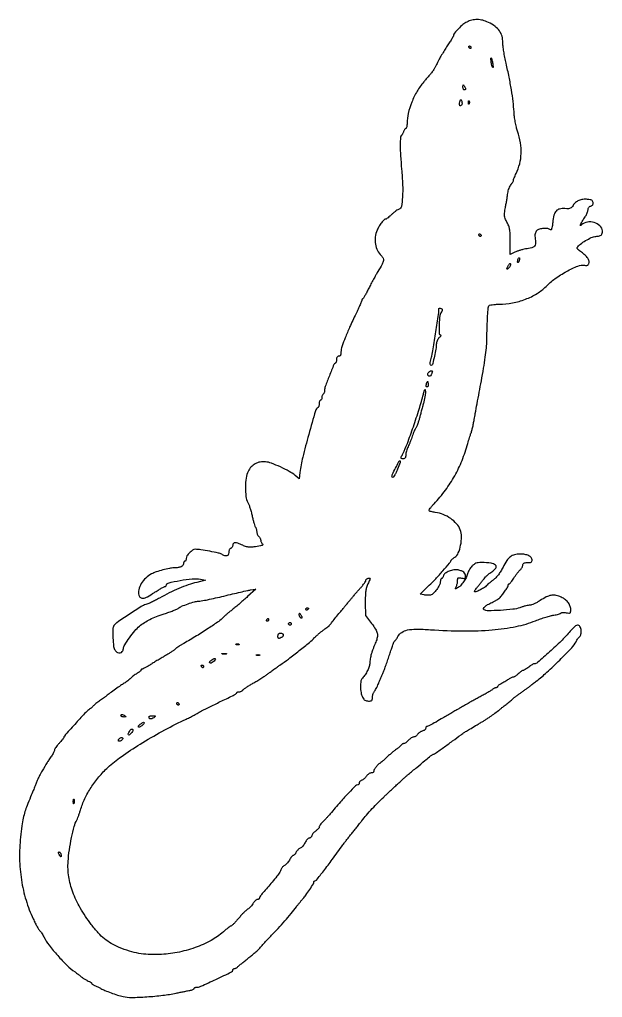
# Model space of a CAD drawing. Extents: x 1 to 439, y 0 to 735.
import ezdxf

# ---------------------------------------------------------------- set-up
doc = ezdxf.new("R2010")
doc.units = 0

msp = doc.modelspace()

# ---------------------------------------------------------------- linework, layer by layer
for points in [[(336.900334, 733.009041, 0.052279), (333.993944, 731.060184, 0.023568), (330.606733, 727.953227, 0.018014), (327.62863, 724.726662, 0.179221), (327, 723.029204, -0.132213), (326.837727, 722.426249, -0.003708), (325.457812, 720.088387, -0.00734), (323.761742, 717.354727, -0.004949), (321.75, 714.283433, 0.007631), (319.593492, 710.952291, 0.006817), (317.455248, 707.430311, 0.006854), (315.620655, 704.213394, 0.021048), (314.50191, 701.969433, -0.012484), (313.615064, 700.111611, -0.011104), (312.602803, 698.225396, -0.011218), (311.616472, 696.569406, -0.033382), (310.842696, 695.5, -0.001513), (309.915316, 694.39028, -0.000325), (308.300117, 692.471875, -0.000339), (306.426345, 690.252347, -0.000323), (304.519748, 688, 0.044003), (299.584973, 681.016319, 0.035995), (295.562909, 672.800303, 0.036971), (292.882959, 664.416075, 0.058936), (292, 656.95121, -0.022263), (291.93254, 655.436876, -0.035703), (291.726045, 654.160668, -0.040391), (291.429047, 653.241504, -0.303191), (291.067388, 653, 0.184026), (290.660272, 652.844908, 0.053676), (290.202468, 652.339062, 0.04609), (289.769937, 651.611268, 0.035417), (289.432606, 650.75, -0.024341), (289.10258, 649.849164, -0.025813), (288.69215, 649.002665, -0.026572), (288.265152, 648.315814, -0.097067), (287.897928, 647.961199, 0.241572), (287.023161, 646.441604, 0.012004), (286.879041, 640.502392, 0.015438), (287.119472, 632.652686, 0.007198), (287.891444, 622.5, -0.013043), (288.643883, 610.796106, -0.025258), (288.527747, 601.422264, -0.025257), (287.740302, 594.507872, -0.282031), (286.002183, 592.500693, 0.066869), (285.078396, 592.064809, 0.015293), (283.654483, 591.080185, 0.015551), (282.070416, 589.833749, 0.014591), (280.531933, 588.465346, -0.009532), (279.06943, 587.137785, -0.013515), (277.715303, 586.017945, -0.009549), (276.55715, 585.146883, -0.157728), (276.103112, 585, 0.199751), (274.830857, 584.470608, 0.027418), (272.880214, 582.279256, 0.030965), (270.963997, 579.541169, 0.038251), (269.547728, 576.768471, 0.065773), (268.117356, 571.485702, 0.071672), (268.170707, 566.169917, 0.076287), (269.684325, 561.369032, 0.091679), (272.509558, 557.578722, -0.082768), (274.018128, 555.627825, -0.175978), (274.289454, 553.765566, -0.077191), (273.316858, 551.164198, -0.007997), (270.014389, 545.5, 0.008289), (268.592265, 543.057576, 0.003598), (266.778883, 539.765625, 0.003559), (264.900627, 536.237329, 0.004725), (263.245503, 533, -0.005807), (261.755874, 530.101865, -0.008652), (260.379929, 527.605208, -0.004494), (259.168341, 525.537313, -0.154613), (258.75, 525.166667, 0.08615), (258.463202, 524.974598, 0.062721), (258.220312, 524.676406, 0.061866), (258.055919, 524.322349, 0.077937), (258, 523.965778, -0.100986), (257.875811, 523.35717, -0.002245), (256.684231, 520.593457, -0.004994), (255.237241, 517.366657, -0.003345), (253.520787, 513.703805, 0.004662), (248.860655, 503.690646, 0.00987), (245.476418, 495.829542, 0.010871), (243.181797, 489.825393, 0.062085), (242.440645, 486.5, -0.000159), (242.325228, 485.296398, -0.00019), (242.215545, 484.160938, -0.000164), (242.122352, 483.203266, -0.001232), (242.076966, 482.75, -0.179289), (241.935909, 482.463187, -0.078908), (241.581984, 482.220312, -0.063437), (241.079653, 482.055387, -0.047668), (240.5, 482, 0.138781), (239.886066, 481.826248, 0.116447), (239.405172, 481.347222, 0.088859), (239.100568, 480.580682, 0.05029), (239, 479.583333, -0.033444), (238.936413, 478.63376, -0.042797), (238.745848, 477.778646, -0.048681), (238.468016, 477.125335, -0.177755), (238.134803, 476.833333, 0.206483), (237.009356, 475.731085, 0.003318), (233.621746, 467.296982, 0.005918), (230.529998, 459.16848, 0.088133), (230, 456.185033, -0.044157), (229.925978, 455.3485, -0.045032), (229.70625, 454.543667, -0.049132), (229.383779, 453.884042, -0.116608), (229, 453.5, 0.111412), (228.616444, 453.123976, 0.050262), (228.29375, 452.49335, 0.046318), (228.074077, 451.729296, 0.046881), (228, 450.940983, -0.049547), (227.926216, 450.198222, -0.069539), (227.70625, 449.570164, -0.089706), (227.381787, 449.147465, -0.186414), (227, 449, 0.222681), (226.617207, 448.820624, 0.076538), (226.29375, 448.282961, 0.058208), (226.07317, 447.49372, 0.039081), (226, 446.559017, -0.034275), (225.933049, 445.583484, -0.039191), (225.733242, 444.670207, -0.042903), (225.441535, 443.938773, -0.138879), (225.091887, 443.556789, 0.185677), (223.175089, 441.035627, 0.002864), (218.09613, 423.181588, 0.008025), (213.632584, 406.084601, 0.026957), (211.500255, 394.716847), (210.867511, 389.933695), (207.858907, 392.465268, 0.049447), (203.527273, 395.4331, 0.017761), (196.840719, 398.799075, 0.017024), (190.049506, 401.644752, 0.065571), (185.605914, 402.69363, 0.071214), (181.551683, 402.525924, 0.079974), (177.878293, 401.213526, 0.080481), (174.820208, 398.823618, 0.073336), (172.556982, 395.518373, 0.078112), (171.017928, 390.509182, 0.034161), (170.503512, 383.559749, 0.033964), (170.931786, 376.695346, 0.09021), (172.42566, 372.034068, -0.034609), (173.234955, 370.226134, -0.012012), (174.154844, 367.519996, -0.011866), (175.028371, 364.48129, -0.01353), (175.715738, 361.534068, 0.009176), (176.334911, 358.770682, 0.012235), (177.004202, 356.287195, 0.009536), (177.647874, 354.255294, 0.111553), (178.078395, 353.55, -0.08671), (178.432532, 353.029281, -0.035527), (178.729278, 352.22442, -0.033802), (178.932022, 351.294335, -0.036779), (179, 350.371429, 0.056841), (179.109849, 349.40827, 0.038861), (179.440625, 348.356875, 0.039108), (179.92547, 347.379903, 0.061719), (180.5, 346.642857, -0.040425), (181.07402, 345.967674, -0.035612), (181.559375, 345.180625, -0.037323), (181.893963, 344.403988, -0.083235), (182, 343.771429, 0.067821), (182.082916, 343.162959, 0.03904), (182.336239, 342.466618, 0.038237), (182.706486, 341.794305, 0.05144), (183.144645, 341.255355, -0.080492), (183.556983, 340.683552, -0.286773), (183.516278, 340.253804, -0.155144), (183.028773, 339.913098, -0.025133), (181.894645, 339.621231, -0.01071), (176.884828, 338.70851, -0.04697), (173.886612, 338.513591, -0.065319), (171.405794, 338.912425, -0.034415), (168.478602, 340.009748, 0.018234), (164.880156, 341.493102, 0.085591), (162.688144, 341.900519, 0.214137), (161.495128, 341.383555, 0.187138), (161, 340.106989, -0.07271), (160.887915, 339.340293, -0.064008), (160.559375, 338.600966, -0.066864), (160.073537, 337.999607, -0.098143), (159.5, 337.638374, 0.125259), (158.925762, 337.232199, 0.06413), (158.440625, 336.488259, 0.057561), (158.111542, 335.542288, 0.055002), (158, 334.531385, -0.10838), (157.639905, 332.889633, -0.228394), (156.65751, 332.079029, -0.146963), (155.020258, 332.162672, -0.042178), (152.684259, 333.226062, 0.075378), (150.269268, 334.137881, 0.006271), (143.683862, 335.459144, 0.008725), (137.060205, 336.582607, 0.031438), (132.795455, 336.957626, 0.15972), (130.882164, 336.382693, 0.047979), (128.535378, 334.387658, 0.048134), (126.596626, 331.961324, 0.145505), (126, 329.954545, -0.049189), (125.926237, 329.206578, -0.069187), (125.70625, 328.574148, -0.089364), (125.381808, 328.148393, -0.187497), (125, 328, 0.181749), (124.618299, 327.856513, 0.091136), (124.29375, 327.44676, 0.071066), (124.073879, 326.837272, 0.051125), (124, 326.116631, -0.183103), (123.505571, 324.811759, -0.110333), (122.148377, 323.829195, -0.070385), (119.9047, 323.217126, -0.03019), (116.79879, 323.013655, 0.048585), (113.393595, 322.664603, 0.015897), (108.476413, 321.507918, 0.016276), (103.545088, 320.007446, 0.037349), (99.975768, 318.487469, 0.070383), (95.624488, 315.395589, 0.068957), (92.266539, 311.198516, 0.07524), (90.404714, 306.628775, 0.121238), (90.423973, 302.446893, 0.174998), (91.630327, 300.65446, 0.204243), (93.615167, 300.191874, 0.083659), (96.839037, 301.335544, 0.016592), (102.106077, 304.5, -0.00591), (104.84166, 306.224119, -0.008533), (107.303545, 307.678125, -0.005009), (109.397155, 308.839328, -0.124736), (110.031182, 309, 0.076477), (110.401314, 309.056946, 0.089551), (110.71541, 309.222042, 0.100755), (110.925383, 309.467619, 0.127324), (111, 309.755889, -0.345896), (112.499038, 311.663523, -0.01477), (121.437303, 313.561203, -0.022933), (130.625771, 314.798082, -0.073095), (136.791158, 314.440203), (140.5, 313.673268), (134, 312.086634, 0.022903), (127.57899, 310.20394, 0.016253), (120.562832, 307.534843, 0.015356), (113.267687, 304.217995, 0.014235), (106, 300.379651, -0.008386), (102.916274, 298.7046, -0.00903), (99.852601, 297.176125, -0.008637), (97.180224, 295.958799, -0.041995), (95.604598, 295.425751, 0.081074), (92.288829, 294.007914, 0.004819), (83.111267, 288.053838, 0.004224), (73.946144, 281.869491, 0.098501), (71.765313, 279.631166, 0.139742), (70.923741, 276.89446, 0.01641), (71.002175, 270.448916, 0.017113), (71.511812, 264.028178, 0.125041), (72.596557, 261.165608, 0.106744), (74.404349, 259.491235, 0.183382), (76.401454, 259.14495, 0.197358), (78.021203, 260.207906, 0.12224), (78.828081, 262.370823, -0.112943), (79.819097, 265.183825, -0.014522), (83.413461, 270.520922, -0.017968), (87.478192, 275.783537, -0.044927), (90.901744, 279.220834, -0.030352), (94.635058, 281.98263, -0.027897), (98.779264, 284.357955, -0.02465), (103.626187, 286.495697, -0.015292), (109.5, 288.543893, 0.007039), (113.056209, 289.718484, 0.00899), (116.296875, 290.905352, 0.007263), (118.967659, 291.983187, 0.07214), (120, 292.604996, -0.07125), (122.587283, 294.169642, -0.016083), (127.392147, 296.030388, -0.016253), (132.314627, 297.579086, -0.068139), (135.381254, 297.999496, 0.046853), (137.241793, 298.174553, 0.003642), (142.151021, 299.142829, 0.00495), (147.997554, 300.400717, 0.003761), (154.381254, 301.890987, -0.001384), (160.837438, 303.430584, -0.001673), (166.90571, 304.838526, -0.001418), (172.021332, 305.992161, -0.011446), (174.382866, 306.461226), (178.265733, 307.140478), (172.161456, 301.488995, -0.005405), (169.439433, 299.022992, -0.003705), (166.299725, 296.281069, -0.003735), (163.235855, 293.684713, -0.007562), (160.77859, 291.696012, 0.004647), (158.647699, 289.991919, 0.005067), (156.609961, 288.296383, 0.004765), (154.894771, 286.811198, 0.02486), (154, 285.93853, -0.051832), (150.472665, 282.85086, -0.008203), (142.861352, 277.654254, -0.009139), (133.749712, 271.886087, -0.008403), (124.177252, 266.286575, 0.010269), (122.39043, 265.232386, 0.00943), (120.596226, 264.076232, 0.009473), (119.035039, 262.984577, 0.030403), (118.056767, 262.177252, -0.032376), (117.032905, 261.339066, -0.008129), (115.257705, 260.111443, -0.008266), (113.177657, 258.77162, -0.008243), (111.052527, 257.5, 0.003476), (108.63194, 256.082743, 0.001799), (105.625638, 254.279688, 0.001788), (102.54899, 252.404293, 0.002715), (99.889271, 250.75, -0.006794), (97.536994, 249.313405, -0.009564), (95.398475, 248.101563, -0.006259), (93.585627, 247.148747, -0.118397), (92.966259, 247, 0.079719), (92.597169, 246.940776, 0.091171), (92.283838, 246.769585, 0.100761), (92.074356, 246.514768, 0.122412), (92, 246.215608, -0.196104), (91.835382, 245.812028, -0.022999), (91.10979, 245.13577, -0.024801), (90.130248, 244.383922, -0.017873), (88.969497, 243.641053, 0.016608), (87.683318, 242.822489, 0.012512), (86.324102, 241.841808, 0.012687), (85.091674, 240.854516, 0.028333), (84.219497, 240.029808, -0.0281), (83.343651, 239.200858, -0.012304), (82.097315, 238.198949, -0.012132), (80.718776, 237.19756, -0.01588), (79.409661, 236.354363, 0.015868), (76.764615, 234.650782, 0.005004), (72.920928, 231.941789, 0.005182), (69.007568, 229.062618, 0.010494), (66, 226.701063, -0.011675), (65.194496, 226.071648, -0.00331), (63.9125, 225.130387, -0.003333), (62.449999, 224.086218, -0.00352), (61, 223.080692, 0.007631), (59.586716, 222.083324, 0.008129), (58.234375, 221.063641, 0.007799), (57.10004, 220.150246, 0.036949), (56.5, 219.57145, -0.024122), (55.948238, 219.011227, -0.006984), (55.044293, 218.200961, -0.007005), (53.998781, 217.315278, -0.007424), (52.948657, 216.476512, 0.040382), (49.723594, 213.532686, 0.003674), (42.355353, 205.509758, 0.001165), (34.462943, 196.747343, 0.18478), (34, 195.53743, -0.162393), (33.863021, 195.126801, -0.007977), (32.974423, 193.981627, -0.012232), (31.846312, 192.643157, -0.008468), (30.508674, 191.183246, 0.0167), (29.171217, 189.674404, 0.020962), (28.040377, 188.186675, 0.019657), (27.209892, 186.887332, 0.13149), (27.008674, 186.15437, -0.095072), (26.866796, 185.439873, -0.020365), (26.34161, 184.283517, -0.020584), (25.611938, 182.973528, -0.018339), (24.75, 181.675115, 0.004021), (23.81524, 180.350905, 0.003609), (22.867188, 178.963397, 0.003619), (22.034376, 177.705907, 0.011329), (21.5, 176.844144, 0.001784), (17.87839, 170.646562, 0.008168), (15.847402, 167.006548, 0.01386), (14.533715, 164.387263, 0.020058), (13.532676, 162, -0.004883), (12.490909, 159.287636, -0.002172), (11.067358, 155.731966, -0.001601), (9.137903, 151.016115, -0.000621), (6.43801, 144.5, 0.024697), (4.807716, 139.958745, 0.022719), (3.580948, 135.151367, 0.017258), (2.557102, 129.183624, 0.006663), (1.534367, 120.847107, 0.032329), (0.819236, 104.64522, 0.033283), (2.215801, 88.645423, 0.034168), (5.658493, 73.38746, 0.03879), (11.048127, 59.399164, 0.006535), (12.636137, 56.180847, 0.009289), (14.137519, 53.366206, 0.005865), (15.460753, 51.056901, 0.121889), (16.014678, 50.490928, -0.095099), (16.524472, 50.02244, -0.013819), (17.335692, 48.862582, -0.015226), (18.225184, 47.419075, -0.012514), (19.08797, 45.827564, 0.046401), (22.959541, 39.71335, 0.017331), (29.447467, 31.882351, 0.0175), (36.545369, 24.437274, 0.04041), (42.48511, 19.5, -0.004328), (43.657008, 18.660937, -0.004205), (44.825531, 17.79375, -0.004152), (45.84003, 17.014237, -0.01556), (46.457315, 16.5, 0.026111), (47.997498, 15.271022, 0.018329), (49.847745, 14.046539, 0.018547), (51.705241, 13.005387, 0.037479), (53.25, 12.354336, -0.037772), (53.919774, 12.071593, -0.047624), (54.485937, 11.708591, -0.055328), (54.87786, 11.324078, -0.172789), (55, 10.981194, 0.213018), (55.165137, 10.61117, 0.033603), (55.807812, 10.108161, 0.032303), (56.696759, 9.584532, 0.023118), (57.75, 9.112271, -0.008403), (58.912817, 8.631443, -0.006994), (60.132812, 8.082398, -0.00707), (61.235834, 7.548197, -0.018969), (62, 7.127663, 0.036773), (64.903867, 5.66169, 0.010941), (69.535929, 3.853811, 0.011402), (74.491082, 2.170764, 0.019972), (78.67166, 1.037629, 0.060881), (84.918263, 0.391081, 0.011534), (96.380242, 0.867512, 0.013098), (108.548551, 1.975487, 0.023123), (118.5, 3.614499, -0.001341), (121.41835, 4.226737, -0.001264), (124.398438, 4.835732, -0.001256), (127.041872, 5.36207, -0.004392), (128.75, 5.682161, 0.024378), (129.995059, 5.967395, 0.036356), (131.045312, 6.346765, 0.040279), (131.79872, 6.758184, 0.252801), (132, 7.130842, -0.165799), (132.113054, 7.462407, -0.095432), (132.432767, 7.744685, -0.076396), (132.909746, 7.935478, -0.057065), (133.473249, 8, 0.105915), (136.988735, 8.753135, 0.004728), (148.334931, 13.977952, 0.002435), (160.139424, 19.620158, 0.28757), (161, 20.992711, -0.115017), (161.089571, 21.37694, -0.100408), (161.342545, 21.704109, -0.093521), (161.720806, 21.923686, -0.085067), (162.166112, 22, 0.094039), (162.723467, 22.105761, 0.033966), (163.454946, 22.452774, 0.032242), (164.223981, 22.951501, 0.033012), (164.916112, 23.541359, -0.018765), (165.89667, 24.426437, -0.002655), (167.990983, 26.159983, -0.003023), (170.493712, 28.184143, -0.00257), (173.159573, 30.291359, 0.008217), (175.856836, 32.473345, 0.00846), (178.454521, 34.722144, 0.008246), (180.639656, 36.745375, 0.035234), (181.833186, 38.060619, -0.016861), (182.999752, 39.445053, -0.003621), (185.119006, 41.760624, -0.003778), (187.614445, 44.407497, -0.003596), (190.19073, 47.060619, 0.007866), (195.181444, 52.288774, 0.007261), (200.142411, 57.810953, 0.007429), (204.805425, 63.318674, 0.009698), (208.895881, 68.5, -0.004006), (210.18993, 70.178084, -0.003503), (211.569447, 71.9125, -0.003523), (212.838068, 73.46228, -0.010467), (213.737167, 74.5, 0.027829), (215.997017, 77.298917, 0.010337), (218.867437, 81.468412, 0.005273), (221.627949, 85.759097, 0.141217), (222, 87.050132, -0.07726), (222.056529, 87.413783, -0.088912), (222.220313, 87.723988, -0.099261), (222.46394, 87.933299, -0.125208), (222.75, 88.010252, 0.224648), (223.938501, 88.592635, 0.002767), (229.346714, 95.451689, 0.007041), (235.817156, 103.997482, 0.003546), (243.751203, 114.950658, -0.008323), (244.712502, 116.251417, -0.002143), (246.308166, 118.31859, -0.002181), (248.148916, 120.661113, -0.002217), (250, 122.97461, 0.00137), (251.975498, 125.43505, 0.000952), (254.194799, 128.225588, 0.00096), (256.3153, 130.912917, 0.00198), (257.961017, 133.023952, -0.013087), (261.505477, 137.368048, -0.008534), (265.809986, 142.201129, -0.008508), (270.304246, 146.913613, -0.012439), (274.431525, 150.893365, 0.001517), (276.34525, 152.659665, 0.00063), (278.91952, 155.056176, 0.000624), (281.670629, 157.630224, 0.000806), (284.188942, 160, -0.001328), (286.510797, 162.180337, -0.001683), (288.668487, 164.1822, -0.001324), (290.488114, 165.850171, -0.013728), (291.257417, 166.513873, 0.002509), (293.061794, 168.001279, 0.000111), (299.293648, 173.193472, 0.000189), (305.343193, 178.239919, 0.000924), (308.757606, 181.101086, -0.014623), (309.676406, 181.829115, -0.018387), (310.570119, 182.445871, -0.016735), (311.343475, 182.902968, -0.121465), (311.757606, 183.012517, 0.149968), (312.501991, 183.254725, 0.000679), (319.328133, 188.062833, 0.003577), (326.205177, 192.994901, 0.004388), (332.554581, 197.703504, -0.016543), (333.95867, 198.692778, -0.005941), (336.019844, 200.010499, -0.004061), (338.983524, 201.82273, -0.001237), (343.5, 204.519145, 0.000271), (345.943475, 205.971552, 0.000293), (348.32384, 207.390082, 0.000276), (350.364641, 208.609403, 0.001411), (351.496052, 209.290577, 0.018238), (353.58953, 210.665821, 0.003843), (357.137287, 213.22753, 0.003914), (360.650688, 215.84831, 0.017065), (362.663631, 217.485618, -0.00936), (363.315092, 218.032401, -0.002112), (364.443759, 218.9364, -0.002188), (365.755285, 219.968475, -0.00212), (367.089607, 221, 0.005297), (368.437062, 222.055425, 0.005003), (369.787991, 223.159215, 0.004977), (370.964707, 224.160483, 0.017367), (371.69443, 224.839882, -0.030051), (372.516612, 225.567338, -0.005098), (374.179321, 226.84204, -0.005552), (376.1671, 228.299799, -0.004917), (378.268453, 229.774201, 0.003157), (380.356791, 231.228532, 0.003775), (382.30505, 232.625816, 0.003259), (383.929954, 233.826164, 0.024687), (384.663631, 234.434319, -0.013589), (385.31787, 235.00158, -0.003125), (386.45319, 235.921331, -0.003227), (387.775102, 236.964708, -0.003145), (389.121714, 238, 0.022269), (397.092772, 244.628169, 0.010572), (406.78033, 253.823674, 0.008042), (415.732493, 262.978198, 0.070794), (419, 267.586368, -0.018897), (419.671835, 268.778415, -0.017384), (420.449684, 269.950837, -0.017687), (421.216296, 270.94699, -0.05342), (421.828712, 271.54414, 0.120556), (422.341787, 272.198714, 0.051591), (422.695635, 273.260229, 0.044503), (422.868211, 274.583101, 0.033915), (422.828712, 276.04414, 0.101281), (421.91543, 279.031351, 0.319694), (420.136072, 279.898278, 0.151358), (417.46782, 278.556568, 0.028928), (413.738429, 274.525963, -0.027036), (407.808255, 268.068006, -0.010977), (399.084224, 259.908684, -0.004947), (390.012024, 251.949898, -0.179445), (387.450487, 251, 0.128234), (386.995284, 250.881304, 0.011015), (385.949717, 250.265625, 0.013971), (384.722062, 249.457531, 0.010379), (383.411113, 248.5, -0.012503), (382.088631, 247.54263, -0.01613), (380.825804, 246.734375, -0.01393), (379.744102, 246.130417, -0.120926), (379.212745, 246, 0.133591), (378.704304, 245.861685, 0.018353), (377.770097, 245.265625, 0.019997), (376.694813, 244.457297, 0.015704), (375.594501, 243.5, -0.017756), (374.485164, 242.54282, -0.021844), (373.382653, 241.734375, -0.020926), (372.415846, 241.145359, -0.127011), (371.852849, 241, 0.094283), (371.287785, 240.892492, 0.018468), (370.335726, 240.475352, 0.019), (369.247174, 239.897694, 0.016604), (368.15437, 239.213964, -0.009644), (366.938804, 238.429677, -0.005842), (365.471909, 237.546336, -0.005852), (363.994784, 236.703263, -0.010245), (362.75, 236.044984, 0.02248), (361.696864, 235.454646, 0.030501), (360.807813, 234.824168, 0.031089), (360.163872, 234.236207, 0.194563), (360, 233.83102, -0.139673), (359.909714, 233.514121, -0.099985), (359.655943, 233.244112, -0.085359), (359.2764, 233.06228, -0.069228), (358.828741, 233, 0.084559), (358.269391, 232.904723, 0.032063), (357.537784, 232.594079, 0.030638), (356.76926, 232.146984, 0.032721), (356.078741, 231.618142, -0.041211), (355.061925, 230.866406, -0.00541), (352.76063, 229.476203, -0.006256), (349.98732, 227.887966, -0.005203), (347, 226.266919, 0.002595), (343.871893, 224.59053, 0.002392), (340.675, 222.836007, 0.002388), (337.841026, 221.245221, 0.007936), (336, 220.16122, -0.003329), (334.513357, 219.267331, -0.002875), (332.940625, 218.348053, -0.002894), (331.505101, 217.531047, -0.008402), (330.5, 216.988697, 0.007817), (329.483053, 216.441492, 0.002549), (327.999198, 215.602927, 0.002539), (326.360241, 214.654576, 0.002861), (324.795143, 213.726255, -0.002923), (317.752001, 209.549872, -0.006777), (312.407287, 206.519179, -0.004348), (308.267029, 204.291706, -0.12182), (307.087515, 204, 0.135109), (306.672801, 203.885853, 0.100388), (306.319458, 203.564972, 0.086921), (306.081655, 203.084992, 0.07177), (306, 202.519052, -0.148556), (305.813608, 201.905549, -0.071091), (305.257877, 201.286871, -0.060931), (304.439948, 200.756478, -0.051966), (303.473622, 200.404024, 0.052717), (302.432412, 200.022487, 0.040655), (301.393031, 199.402494, 0.041762), (300.508149, 198.653249, 0.073467), (299.938439, 197.884972, -0.066351), (299.419517, 197.164069, -0.055495), (298.700009, 196.55371, -0.057642), (297.898748, 196.139136, -0.090827), (297.13913, 196, 0.100071), (296.288824, 195.828096, 0.036114), (295.184679, 195.265625, 0.034071), (294.030863, 194.456684, 0.03427), (293, 193.5, -0.024812), (292.007178, 192.543066, -0.028403), (290.966458, 191.734375, -0.029337), (290.018777, 191.159664, -0.122224), (289.375376, 191, 0.08493), (288.828167, 190.906376, 0.052945), (288.239295, 190.625761, 0.051316), (287.700185, 190.213344, 0.063758), (287.29969, 189.725993, -0.055181), (286.824862, 189.127624, -0.017922), (286.000534, 188.353626, -0.01762), (285.015745, 187.552626, -0.018948), (284, 186.843137, 0.025621), (282.721956, 185.924828, 0.007045), (280.808248, 184.350601, 0.0071), (278.687215, 182.502792, 0.00736), (276.645101, 180.617144, -0.004658), (274.749323, 178.847548, -0.007179), (273.073916, 177.356286, -0.002928), (271.622346, 176.11592, -0.17713), (271.305393, 176, 0.218981), (270.446705, 175.604985, 0.017375), (268.8437, 173.597103, 0.020685), (267.401906, 171.478877, 0.133193), (267.033269, 170.25, -0.153736), (266.869021, 169.773113, -0.094709), (266.429045, 169.367188, -0.078141), (265.781476, 169.093136, -0.061171), (265.023053, 169, 0.100589), (264.148846, 168.822331, 0.050042), (263.153158, 168.27708, 0.046836), (262.196944, 167.480438, 0.050679), (261.433593, 166.538994, -0.037482), (260.675826, 165.552412, -0.031143), (259.733535, 164.622784, -0.032245), (258.757972, 163.878229, -0.07014), (257.91054, 163.471607, 0.063551), (257.180095, 163.132833, 0.064267), (256.561221, 162.622519, 0.070587), (256.142288, 162.025594, 0.118298), (256, 161.432612, -0.074246), (255.918266, 160.885222, -0.088347), (255.680805, 160.42083, -0.100639), (255.327762, 160.110386, -0.13091), (254.913377, 160, 0.198865), (253.308434, 159.335383, 0.006125), (248.20605, 154.108347, 0.01023), (241.931197, 147.244792, 0.005032), (234.218213, 138.273036, -0.007074), (232.977815, 136.842067, -0.004454), (231.490662, 135.204294, -0.004471), (229.998858, 133.619189, -0.008178), (228.75, 132.357738, 0.020842), (227.697208, 131.239046, 0.025053), (226.807812, 130.100818, 0.024964), (226.167056, 129.086192, 0.129049), (226, 128.449712, -0.138477), (225.837158, 127.873013, -0.040459), (225.287904, 127.121721, -0.037271), (224.503608, 126.339407, -0.032408), (223.575843, 125.641651, 0.040028), (222.600627, 124.884697, 0.031785), (221.674834, 123.92454, 0.032743), (220.927813, 122.917368, 0.066441), (220.508456, 122.026641, -0.060651), (220.154489, 121.251737, -0.062992), (219.628591, 120.595326, -0.06996), (219.018335, 120.150534, -0.123152), (218.416434, 120, 0.163149), (217.752112, 119.777306, 0.045661), (216.930688, 119.030051, 0.040906), (216.102334, 117.961886, 0.033232), (215.39305, 116.698044, -0.037003), (214.631372, 115.364478, -0.031991), (213.64672, 114.08755, -0.033304), (212.59924, 113.044294, -0.075913), (211.659228, 112.448044, 0.058305), (210.760228, 111.921061, 0.036733), (209.844304, 111.117551, 0.036555), (209.048697, 110.180936, 0.054469), (208.512872, 109.25, -0.035922), (208.0588, 108.388878, -0.043818), (207.511543, 107.660937, -0.049572), (206.956473, 107.154608, -0.161494), (206.490275, 107, 0.191748), (205.977818, 106.795973, 0.029156), (205.208616, 105.978043, 0.029125), (204.374404, 104.853331, 0.021489), (203.581241, 103.520997, -0.03005), (202.731351, 102.147399, -0.0307), (201.728496, 100.895883, -0.032259), (200.725764, 99.924768, -0.099717), (199.90499, 99.469845, 0.083473), (199.164362, 99.089999, 0.049584), (198.429748, 98.419853, 0.047928), (197.81094, 97.582431, 0.059412), (197.41432, 96.698848, -0.067504), (196.352399, 94.431658, -0.021843), (194.20507, 91.401576, -0.012502), (190.539332, 86.916422, -0.002488), (183.75, 79.099861, 0.014352), (182.696922, 77.827706, 0.01847), (181.807813, 76.597497, 0.016482), (181.147864, 75.53526, 0.13149), (181, 74.982716, -0.145288), (180.888757, 74.607962, -0.099314), (180.575982, 74.288673, -0.083427), (180.10833, 74.073485, -0.066295), (179.556536, 74, 0.140667), (178.887524, 73.807985, 0.044281), (178.049108, 73.173913, 0.040247), (177.19403, 72.263994, 0.035095), (176.451858, 71.187789, -0.033545), (175.624021, 69.979375, -0.020688), (174.501563, 68.671001, -0.020714), (173.279173, 67.464299, -0.034602), (172.145322, 66.569059, 0.037373), (170.83457, 65.522318, 0.010722), (168.9682, 63.712457, 0.010726), (166.944281, 61.573945, 0.01121), (165.044296, 59.38127, -0.009225), (163.271913, 57.319366, -0.013573), (161.633854, 55.580748, -0.008817), (160.220485, 54.209174, -0.190443), (159.691225, 54, 0.155177), (159.141091, 53.82505, 0.008235), (157.638679, 52.724393, 0.012299), (155.879598, 51.321182, 0.008595), (153.963964, 49.657509, -0.059769), (144.702978, 43.144593, -0.038293), (132.668091, 37.813869, -0.036651), (119.244184, 34.13988, -0.039668), (105.779483, 32.590258, -0.021293), (97.512291, 32.650533, -0.031781), (90.332343, 33.468322, -0.032092), (83.365712, 35.181384, -0.022305), (75.750649, 37.960032, -0.029714), (69.596852, 40.962234, -0.043488), (64.626401, 44.364324, -0.03923), (59.968492, 48.841026, -0.019109), (54.724433, 55.213013, -0.030118), (46.396958, 67.645773, -0.044183), (40.77511, 79.536636, -0.049521), (37.771584, 91.088518, -0.056439), (37.284567, 102.5, -0.019284), (38.226234, 111.131307, -0.014918), (39.892703, 120.444302, -0.014119), (41.888959, 128.777025, -0.058673), (43.80594, 133.568391, 0.029891), (44.315888, 134.657145, 0.006921), (45.037264, 136.548215, 0.007121), (45.808003, 138.752681, 0.006913), (46.523606, 141, -0.036032), (49.869473, 149.717301, -0.033472), (54.503397, 158.09122, -0.032548), (60.354425, 165.992179, -0.030006), (67.332627, 173.297648, -0.034373), (77.13056, 181.214295, -0.01393), (91.469838, 190.670948, -0.013478), (107.832023, 200.218499, -0.014671), (124.234716, 208.590079, 0.003311), (127.672497, 210.247321, 0.004399), (130.775286, 211.802483, 0.003152), (133.352946, 213.143519, 0.043651), (134.234716, 213.712781, -0.048537), (135.738265, 214.662814, -0.001145), (143.196058, 218.397132, -0.002634), (151.665048, 222.558034, -0.002164), (160.75, 226.913848, 0.018123), (161.994964, 227.560391, 0.025859), (163.045313, 228.229101, 0.024101), (163.824375, 228.842315, 0.217267), (164, 229.227404, -0.228017), (164.142342, 229.523305, -0.074358), (164.572904, 229.77305, -0.056619), (165.203437, 229.943527, -0.037752), (165.95031, 230, 0.060172), (166.755649, 230.097269, 0.051163), (167.562625, 230.385119, 0.053544), (168.251233, 230.809069, 0.091313), (168.70031, 231.311045, -0.098986), (169.343063, 232.007888, -0.009626), (171.234192, 233.32731, -0.011908), (173.577733, 234.816608, -0.009149), (176.203323, 236.333883, 0.008531), (179.084204, 237.993939, 0.0064), (182.199694, 239.915317, 0.006474), (185.085867, 241.799526, 0.014733), (187.203323, 243.313694, -0.004474), (189.207774, 244.810142, -0.002401), (191.706601, 246.622704, -0.00239), (194.273164, 248.447119, -0.003743), (196.5, 249.989277, 0.012426), (202.878143, 254.572233, 0.00563), (211.009377, 260.872143, 0.00481), (218.694015, 267.087083, 0.028296), (222.5, 270.606165, -0.015456), (223.935622, 272.003594, -0.00821), (225.79375, 273.648444, -0.008163), (227.749941, 275.26903, -0.012545), (229.5, 276.600616, 0.004819), (231.069977, 277.757323, 0.006348), (232.477918, 278.843982, 0.004716), (233.634122, 279.777884, 0.059571), (234.020573, 280.182108, -0.006824), (235.726869, 282.391698, -0.001777), (238.530449, 285.895935, -0.001897), (241.514673, 289.570281, -0.00339), (244, 292.565077, 0.001175), (245.570041, 294.439994, 0.000732), (247.402138, 296.644878, 0.000734), (249.202244, 298.824232, 0.001333), (250.666854, 300.612413, -0.005132), (252.137784, 302.380729, -0.002896), (253.955994, 304.496506, -0.00289), (255.81514, 306.609943, -0.004736), (257.416854, 308.375692, 0.014942), (258.788973, 309.951811, 0.019263), (259.947451, 311.482342, 0.017339), (260.805931, 312.807893, 0.135836), (261, 313.509061, -0.133446), (261.140683, 314.026789, -0.073272), (261.555066, 314.542448, -0.064486), (262.167042, 314.978225, -0.058621), (262.889585, 315.260875, -0.071744), (263.886498, 315.373538, -0.42294), (264.204766, 315.024864, -0.089137), (263.976594, 314.085206, -0.004267), (262.639585, 311.127506, 0.033117), (261.553316, 308.300706, 0.040346), (260.93473, 305.534715, 0.02934), (260.655019, 302.076528, 0.008956), (260.63332, 296.825678), (260.766641, 287.151355), (265.38332, 281.151634, -0.019344), (268.358953, 276.958512, -0.078466), (269.637224, 274.110472, -0.10771), (269.770073, 271.491012, -0.054639), (268.875488, 268.297053, 0.001145), (267.339168, 264.450256, 0.005384), (266.485337, 262.228543, 0.007688), (265.828624, 260.376558, 0.004277), (265.082434, 258.100777, 0.021475), (264.667382, 256.573425, 0.014206), (264.316867, 254.789222, 0.014308), (264.07477, 253.032632, 0.026791), (263.996262, 251.600777, -0.079206), (263.588195, 249.060664, -0.035008), (262.300665, 245.904717, -0.034335), (260.486, 242.778887, -0.047728), (258.426658, 240.283801, 0.162488), (257.317833, 238.063878, 0.037013), (257.032221, 233.812775, 0.038794), (257.413319, 229.311184, 0.078974), (258.52568, 225.95034, 0.03997), (259.42231, 224.511084, 0.088588), (260.35884, 223.626222, 0.094752), (261.501067, 223.154855, 0.050655), (263.02568, 223, 0.030811), (264.649965, 223.100187, 0.153326), (265.471637, 223.474527, 0.170896), (265.882694, 224.22606, 0.040518), (266, 225.671259, -0.042254), (266.096388, 226.809794, -0.032659), (266.38551, 228.021591, -0.033535), (266.808963, 229.124624, -0.065074), (267.312373, 229.921259, 0.042035), (267.938608, 230.818212, 0.010975), (268.786943, 232.35812, 0.011075), (269.679114, 234.161414, 0.01112), (270.489277, 236, -0.001086), (271.328776, 238.013724, -0.000692), (272.313827, 240.353125, -0.000695), (273.286334, 242.644932, -0.001293), (274.082234, 244.5, 0.013039), (274.950518, 246.662611, 0.00343), (276.226015, 250.169257, 0.003481), (277.62318, 254.182216, 0.003565), (278.953063, 258.182578, -0.005231), (280.208229, 261.91656, -0.008076), (281.378677, 265.114141, -0.003443), (282.433326, 267.801888, -0.193738), (282.797734, 268.182578, 0.118887), (283.159082, 268.463703, 0.013837), (283.779611, 269.288007, 0.015994), (284.469349, 270.327959, 0.012436), (285.154133, 271.5, -0.120737), (288.011298, 274.602781, -0.095465), (292.233663, 276.367711, -0.054414), (298.784827, 277.004176, -0.013629), (309.533146, 276.583397, 0.014399), (334.707321, 275.636676, 0.023546), (356.039595, 276.45391, 0.027898), (373.950958, 278.999162, 0.045725), (388.629653, 283.352733, -0.010497), (392.375036, 284.75703, -0.009566), (396.29326, 286.04937, -0.009621), (399.839244, 287.069873, -0.030361), (402.262297, 287.561743, 0.014303), (404.123267, 287.877698, 0.019617), (405.774314, 288.27476, 0.016702), (407.091502, 288.694715, 0.170417), (407.53062, 289.049544, -0.207308), (407.937666, 289.333066, -0.034018), (408.910744, 289.461831, -0.032568), (410.147965, 289.459901, -0.023555), (411.518323, 289.303314, 0.016241), (413.675833, 289.024766, 0.178214), (414.506618, 289.242936, 0.218184), (414.907641, 289.924823, 0.025504), (415, 291.734299, 0.095022), (414.443514, 294.63604, 0.079735), (412.835579, 297.330169, 0.070718), (410.260527, 299.645674, 0.05269), (406.877452, 301.432357, 0.054709), (403.248266, 302.441854, 0.089933), (400.070756, 302.386596, 0.070755), (396.60785, 301.169243, 0.023257), (391.924751, 298.45152, -0.017328), (389.708949, 297.130279, -0.019229), (387.481329, 296.013884, -0.018957), (385.521634, 295.21243, -0.087801), (384.321235, 295, 0.048834), (383.119134, 294.882312, 0.012047), (381.181642, 294.450526, 0.012214), (378.976599, 293.845489, 0.011951), (376.787513, 293.129449, -0.05751), (371.457172, 291.908709, -0.01317), (362.232335, 291.132887, -0.00891), (352.876026, 290.76081, -0.144876), (349.873161, 291.578391, -0.351583), (349.533274, 292.536027, -0.124098), (350.391146, 293.839583, -0.057974), (352.564219, 295.410706, -0.02343), (355.841815, 297.048176, 0.017354), (357.707269, 297.952, 0.016775), (359.527206, 298.992643, 0.016956), (361.065379, 300.01561, 0.057204), (361.959708, 300.824175, 0.018578), (364.032226, 303.364739, 0.015732), (366.033808, 306.194254, 0.011295), (367.684664, 308.817962, 0.135579), (368, 309.959507, -0.070361), (368.056256, 310.357295, -0.085901), (368.220312, 310.694881, -0.09992), (368.46399, 310.920924, -0.137434), (368.75, 311.001788, 0.213549), (369.163614, 311.188068, 0.012328), (370.08322, 312.275, 0.016996), (371.132892, 313.674401, 0.011536), (372.235429, 315.333614, -0.012432), (373.430492, 317.125092, -0.011063), (374.759106, 318.927257, -0.011176), (376.026197, 320.494939, -0.033294), (376.985429, 321.486814, 0.044557), (377.756313, 322.32067, 0.038742), (378.40822, 323.316394, 0.040644), (378.856276, 324.317062, 0.08514), (379, 325.154988, -0.105866), (379.191879, 326.051065, -0.167484), (379.724252, 326.618213, -0.098434), (380.733247, 326.918093, -0.023168), (382.5, 327, 0.022645), (384.31191, 327.082105, 0.105632), (385.304666, 327.390344, 0.175332), (385.819499, 327.986746, 0.091502), (386, 328.964816, 0.177455), (385.343305, 330.756868, 0.104993), (383.521222, 332.168286, 0.073331), (380.627302, 333.074435, 0.038731), (376.867971, 333.374413, 0.058232), (372.708229, 332.897592, 0.106011), (369.629864, 331.441982, 0.085271), (366.997919, 328.603941, 0.027998), (364.148603, 323.646225, -0.020839), (362.449717, 320.589817, -0.025788), (360.609574, 317.903294, -0.028075), (358.667368, 315.635687, -0.03822), (356.661398, 313.840504, 0.005597), (354.994864, 312.534251, 0.006365), (353.428661, 311.244979, 0.005824), (352.126506, 310.11871, 0.035036), (351.5, 309.480324, -0.077554), (350.075193, 308.255577, -0.01819), (347.33517, 306.690888, -0.016747), (344.509967, 305.32966, -0.104251), (342.946068, 305, -0.466435), (342.726838, 305.26138, -0.07282), (342.969826, 305.993797, -0.039962), (343.631511, 307.083763, -0.018805), (344.646408, 308.383138, 0.003709), (345.909551, 309.903423, 0.002398), (347.350238, 311.681123, 0.00241), (348.741595, 313.432105, 0.004554), (349.843766, 314.859529, -0.029513), (350.987326, 316.19694, -0.017328), (352.499631, 317.662532, -0.017296), (354.118923, 319.02775, -0.028085), (355.593766, 320.05795, 0.089694), (358.676685, 322.830727, 0.389451), (358.489542, 325.070657, 0.159668), (355.123257, 326.606444, 0.027846), (348.062091, 327, 0.024759), (345.537197, 326.874897, 0.065366), (343.778174, 326.463851, 0.073907), (342.312167, 325.648343, 0.038823), (340.758414, 324.25, 0.034497), (339.705321, 322.977729, 0.024764), (338.704633, 321.426562, 0.025152), (337.896096, 319.847097, 0.04823), (337.440023, 318.5, -0.06335), (336.372383, 315.63398, -0.034482), (334.399515, 312.430969, -0.034499), (332.063691, 309.600616, -0.080288), (329.883658, 307.937736, -0.008453), (328.645612, 307.30184, -0.315509), (328.349571, 307.347692, -0.326447), (328.298326, 307.637856, -0.008781), (328.924306, 308.858565, 0.04149), (329.336824, 309.811687, 0.023358), (329.684015, 311.024436, 0.023176), (329.921827, 312.289777, 0.034872), (330, 313.409259, -0.035091), (330.100329, 314.837046, -0.217403), (330.486152, 315.441041, -0.17342), (331.257565, 315.622297, -0.021191), (333, 315.35, 0.021125), (334.637828, 315.09383, 0.138433), (335.450383, 315.226803, 0.222791), (335.867718, 315.727289, 0.064245), (336, 316.752555, 0.101579), (335.658069, 318.418261, 0.118772), (334.694528, 319.708716, 0.086782), (332.980379, 320.689862, 0.034079), (330.353591, 321.44123, 0.089731), (327.162141, 321.541749, 0.058391), (323.592513, 320.576283, 0.061082), (320.611736, 318.936986, 0.174282), (319.293246, 317.013371, -0.038627), (319.026711, 316.242759, -0.050214), (318.66191, 315.591428, -0.059629), (318.259707, 315.142012, -0.182399), (317.883369, 315, 0.235566), (317.544766, 314.831101, 0.071193), (317.25949, 314.312927, 0.054403), (317.064482, 313.556835, 0.035944), (317, 312.661029, -0.122789), (316.380731, 310.177381, -0.036708), (314.284848, 306.849909, -0.03645), (311.738053, 303.876971, -0.131313), (309.601314, 302.629469, -0.048667), (308.671053, 302.469726, -0.021113), (307.414979, 302.4313, -0.020655), (306.065745, 302.502797, -0.025794), (304.824714, 302.685057), (301.9468, 303.26064), (308.7234, 309.921938, 0.011363), (313.567192, 314.904732, 0.007511), (318.912632, 320.835858, 0.004696), (323.788336, 326.518825, 0.071571), (325.154473, 328.71342, -0.096184), (325.429379, 329.110393, -0.016808), (326.10472, 329.726701, -0.017697), (326.958386, 330.404029, -0.015061), (327.904149, 331.058329, 0.152392), (330.517783, 334.204248, 0.049473), (332.278082, 340.062076, 0.049143), (332.891103, 346.506093, 0.08971), (331.936382, 351.6849, 0.090244), (329.258794, 356.139192, 0.060697), (324.817429, 360.100304, 0.057305), (319.245145, 363.09094, 0.059933), (313.222699, 364.682496, -0.013514), (311.553061, 364.961658, -0.018743), (310.075911, 365.307792, -0.015486), (308.894784, 365.671376, -0.173621), (308.516655, 365.973052, -0.28997), (308.521676, 366.434311, -0.013443), (309.449381, 367.783867, -0.018757), (310.712867, 369.389777, -0.011974), (312.293956, 371.163367, 0.028126), (320.875566, 381.439365, 0.032581), (327.800627, 392.139215, 0.032449), (333.299066, 403.68653, 0.027491), (337.610199, 416.5, -0.005543), (338.216794, 418.604167, -0.004841), (338.896995, 420.791903, -0.004872), (339.550268, 422.757513, -0.014396), (340.050705, 424.089457, 0.033012), (340.54531, 425.571096, 0.006822), (341.206138, 428.241983, 0.007144), (341.888191, 431.371031, 0.006677), (342.497076, 434.589457, -0.00187), (343.27794, 438.94579, -0.000422), (344.639276, 446.345028, -0.000437), (346.224737, 454.880004, -0.000424), (347.841359, 463.5, 0.00516), (349.516281, 472.922651, 0.007333), (350.795516, 481.333806, 0.008213), (351.646344, 488.399536, 0.021507), (351.954817, 493.5, -0.002819), (352.204846, 504.351645, -0.006882), (352.544018, 512.339154, -0.004657), (352.939118, 518.361183, -0.120261), (353.440276, 519.903364, -0.202841), (354.066778, 520.347771, -0.018744), (355.978876, 520.694205, -0.02117), (358.432075, 520.938904, -0.013357), (361.309017, 521.026308, 0.046804), (371.180267, 521.988808, 0.043536), (380.952811, 524.7752, 0.04528), (389.677611, 529.046609, 0.064375), (396.414373, 534.431612, -0.046491), (403.095011, 540.173812, -0.029079), (411.845557, 545.647089, -0.026143), (420.381099, 549.754741, -0.147337), (425.355511, 550.272372, 0.040173), (426.594689, 550.13729, 0.094108), (427.511052, 550.284596, 0.120904), (428.167633, 550.722019, 0.094293), (428.620438, 551.453261, 0.1488), (428.760333, 553.420971, 0.088998), (427.835271, 555.5969, 0.066982), (425.887595, 557.84791, 0.038119), (423.01173, 560.023066, -0.024897), (421.562331, 561.06029, -0.04012), (420.453224, 562.095844, -0.048587), (419.781173, 562.993997, -0.296793), (419.798685, 563.545596, -0.073748), (422.266201, 566.162689, -0.032433), (426.197442, 568.868005, -0.032436), (430.446737, 571.042787, -0.073533), (433.926204, 571.973585, 0.016428), (436.49931, 572.355743, 0.096573), (437.764632, 572.850661, 0.157233), (438.44362, 573.667521, 0.066522), (438.798576, 575.06506, 0.195987), (437.690826, 579.049238, 0.127408), (433.863113, 582.014371, 0.114156), (428.710333, 582.94304, 0.141431), (424.117681, 581.369873, -0.003074), (422.515159, 580.262045, -0.310814), (422.256738, 580.263073, -0.374126), (422.198963, 580.491131, -0.003644), (423.036957, 582.119873, -0.011641), (423.646929, 583.221313, -0.005896), (424.463226, 584.580559, -0.005853), (425.339347, 585.964669, -0.008685), (426.141783, 587.15437, 0.033578), (426.853105, 588.33131, 0.027552), (427.454149, 589.672112, 0.028395), (427.869456, 590.970624, 0.063279), (428, 591.99799, -0.073222), (428.139622, 592.946291, -0.088481), (428.545672, 593.747899, -0.089807), (429.198001, 594.351101, -0.078002), (430.052469, 594.723972, 0.068259), (430.945329, 595.093164, 0.115478), (431.530094, 595.647097, 0.114774), (431.810415, 596.405645, 0.066894), (431.802469, 597.380352, 0.090618), (431.448618, 598.439318, 0.135757), (430.771708, 599.133099, 0.08837), (429.602541, 599.561948, 0.023371), (427.621357, 599.818035, 0.050184), (424.126495, 599.753474, 0.070104), (421.109114, 598.954878, 0.077324), (418.651601, 597.43782, 0.079674), (416.800341, 595.259408, -0.045587), (415.73666, 593.820252, -0.11837), (414.685235, 593.089213, -0.089417), (413.234953, 592.80495, -0.019155), (410.660447, 592.864463, 0.068421), (406.61816, 592.559866, 0.159475), (404.026545, 591.047912, 0.122535), (402.417223, 587.975689, 0.033009), (401.464566, 582.513714, -0.009216), (401.075576, 579.420939, -0.041587), (400.666766, 577.648434, -0.128078), (400.202652, 576.915626, -0.404307), (399.675426, 576.924574, 0.163855), (397.829362, 577.840526, 0.048952), (394.645497, 577.961333, 0.049192), (391.43751, 577.449533, 0.132998), (389.454451, 576.311594, 0.076803), (388.665235, 575.233911, 0.077144), (388.239603, 573.969902, 0.054066), (388.133542, 572.283095, 0.018165), (388.334798, 569.820969, -0.040327), (388.464615, 566.339927, -0.188468), (387.669005, 564.53854, -0.139029), (385.694868, 563.444528, -0.018796), (381, 562.531065, 0.021736), (379.021831, 562.1341, 0.014484), (376.79375, 561.516327, 0.014596), (374.663281, 560.789852, 0.027524), (373, 560.061293), (369.5, 558.292716), (369.5, 568.396358, 0.007447), (369.414138, 574.160945, 0.03423), (369.086539, 577.485542, 0.05228), (368.382637, 580.017898, 0.036177), (367.093904, 582.700101, -0.022998), (365.710751, 585.394656, -0.081433), (365.201906, 587.264137, -0.062172), (365.24763, 589.447014, -0.00975), (365.954201, 593.700101, 0.002791), (366.476939, 596.596694, 0.002333), (367.000382, 599.67753, 0.002354), (367.452702, 602.499705, 0.006436), (367.737328, 604.5, -0.032705), (368.072297, 606.206208, -0.024728), (368.652456, 608.025552, -0.025242), (369.371455, 609.68614, -0.051713), (370.127031, 610.884859, 0.017045), (370.844089, 611.864898, 0.020284), (371.449815, 612.83749, 0.019515), (371.889586, 613.687546, 0.110041), (372, 614.183165, -0.085883), (372.096716, 614.742081, -0.008373), (372.580875, 616.03056, -0.010413), (373.220156, 617.555305, -0.008061), (373.977447, 619.189456, 0.051145), (376.64527, 626.546527, 0.05358), (377.709786, 634.176991, 0.050323), (377.150597, 642.267738, 0.036964), (374.981617, 651, -0.022986), (374.129375, 654.062818, -0.012038), (373.337852, 657.940625, -0.011949), (372.715985, 661.963202, -0.017926), (372.383843, 665.5, 0.015583), (371.692956, 673.246573, 0.010445), (370.44298, 682.052639, 0.009558), (368.677473, 691.699646, 0.007694), (366.422614, 702, -0.009596), (365.479346, 706.388743, -0.009076), (364.685996, 710.892451, -0.009069), (364.128628, 714.903408, -0.031135), (363.977076, 717.527494, 0.066247), (363.354326, 722.376046, 0.090559), (361.480294, 726.349855, 0.080965), (358.135888, 729.711215, 0.042995), (353.086403, 732.740857, 0.050558), (348.905208, 734.283455, 0.05903), (344.713415, 734.850635, 0.061679), (340.663846, 734.417167, 0.064183)], [(340, 714, -0.042167), (339.967655, 713.617151, -0.061769), (339.870461, 713.29375, -0.081139), (339.727648, 713.07446, -0.210953), (339.559017, 713, -0.151918), (339.34829, 713.065539, -0.038439), (339.066025, 713.29375, -0.035638), (338.768994, 713.617226, -0.029505), (338.5, 714, -0.082592), (338.343488, 714.3821, -0.161196), (338.3746, 714.70625, -0.182303), (338.586039, 714.921712, -0.108972), (338.940983, 715, -0.093332), (339.345238, 714.923877, -0.09642), (339.688914, 714.70625, -0.099167), (339.918938, 714.381556, -0.105053)], [(356.343751, 701.5, -0.006223), (356.599071, 699.670501, -0.068523), (356.591229, 698.931864, -0.669598), (356.406242, 698.885949, -0.052205), (356.046696, 699.5, -0.056746), (355.478019, 701.26298, -0.023299), (355.096812, 703.750417, -0.027799), (354.995588, 705.7774, -0.689044), (355.36734, 705.916667, -0.120459), (355.537148, 705.592716, -0.006366), (355.805689, 704.447396, -0.009719), (356.083699, 703.062683, -0.006898)], [(335.984687, 682.75, -0.133323), (335.913292, 682.464042, -0.102891), (335.701752, 682.220312, -0.089496), (335.380956, 682.056386, -0.073605), (335, 682, -0.210568), (334.618823, 682.167975, -0.082215), (334.298248, 682.660938, -0.062416), (334.082804, 683.388595, -0.042523), (334.015313, 684.25, -0.011293), (334.050422, 685.444209, -0.220444), (334.218347, 685.762149, -0.409657), (334.479509, 685.728886, -0.023197), (335, 685, -0.019837), (335.372171, 684.370687, -0.02047), (335.689119, 683.720312, -0.020703), (335.916329, 683.136466, -0.077483)], [(332.903127, 670.566667, -0.115775), (332.092188, 670.023583, -0.385595), (331.545801, 670.239589, -0.146478), (331.374413, 671.253981, -0.033079), (331.707667, 672.990119, -0.006279), (332.119191, 674.486752, -0.24557), (332.349781, 674.728151, -0.393741), (332.592571, 674.618703, -0.010872), (333.054464, 673.446448, -0.05041), (333.26474, 672.632671, -0.051203), (333.306372, 671.797603, -0.056273), (333.184473, 671.065229, -0.118757)], [(338.683114, 671.8125, -0.054073), (338.461564, 671.395823, -0.470617), (338.279315, 671.37858, -0.168741), (338.137993, 671.670344, -0.018894), (338.078947, 672.416667, -0.028489), (338.089945, 673.112848, -0.077125), (338.200665, 673.592839, -0.208169), (338.385309, 673.77538, -0.296942), (338.604167, 673.729167, -0.126455), (338.797407, 673.402231, -0.060344), (338.876576, 672.916927, -0.05415), (338.839148, 672.359369, -0.051402)], [(347.5, 573, -0.082592), (347.656512, 572.6179, -0.161196), (347.6254, 572.29375, -0.182303), (347.413961, 572.078288, -0.108972), (347.059017, 572, -0.093332), (346.654762, 572.076123, -0.09642), (346.311086, 572.29375, -0.099167), (346.081062, 572.618444, -0.105053), (346, 573, -0.042167), (346.032345, 573.382849, -0.061769), (346.129539, 573.70625, -0.081139), (346.272352, 573.92554, -0.210953), (346.440983, 574, -0.151918), (346.65171, 573.934461, -0.038439), (346.933975, 573.70625, -0.035638), (347.231006, 573.382774, -0.029505)], [(368.580357, 548.4375, -0.027929), (367.431463, 547.410254, -0.555384), (367.065441, 547.539821, -0.167187), (367.154379, 548.31201, -0.011355), (368.167554, 550.313078, -0.028651), (368.681854, 551.154407, -0.107094), (369.132182, 551.575154, -0.272049), (369.485913, 551.577572, -0.183168), (369.747912, 551.256265, -0.123774), (369.792407, 550.667691, -0.05552), (369.575224, 549.91741, -0.050181), (369.154285, 549.133846, -0.048074)], [(376.279377, 553.960337, -0.027385), (376.039435, 553.212661, -0.055867), (375.756817, 552.665682, -0.101575), (375.4811, 552.393026, -0.354513), (375.249458, 552.417209, -0.237878), (375.033848, 553.071508, -0.038928), (375.342749, 554.411477, -0.03858), (375.848821, 555.67298, -0.285434), (376.374996, 556, -0.382544), (376.512617, 555.876657, -0.039062), (376.527486, 555.400849, -0.033279), (376.452526, 554.742548, -0.018968)], [(318.324657, 517.342009, -0.177626), (318.489554, 516.986049, -0.080603), (318.448638, 516.466755, -0.064741), (318.217929, 515.869793, -0.048696), (317.822733, 515.286406, 0.146697), (316.673636, 512.579163, 0.016501), (316.153554, 505.846134, 0.012142), (316.018659, 499.036767, 0.412903), (317.060076, 498, -0.250838), (317.392767, 497.82189, -0.253121), (317.427267, 497.447539, -0.081782), (317.021648, 496.810701, -0.022614), (316.188561, 495.961045, 0.056603), (315.28068, 494.899834, 0.048506), (314.578419, 493.607191, 0.047614), (314.12749, 492.177734, 0.049873), (313.964378, 490.711045, -0.040748), (313.652929, 487.355257, -0.010521), (312.598703, 482.018692, -0.006047), (311.343236, 476.612185, -0.137134), (310.567042, 475.233709, -0.364768), (309.835852, 475.170775, -0.243042), (309.425334, 475.958774, -0.05136), (309.663402, 478.350952, -0.013197), (310.543307, 482.139377, 0.023356), (311.663818, 487.45104, 0.002315), (313.695839, 500.323062, 0.001905), (315.64716, 513.399523, 0.032157), (315.996066, 517.75, -0.380931), (316.228935, 518.003169, -0.068273), (316.926801, 517.977255, -0.057028), (317.738452, 517.737362, -0.096317)], [(311, 470.581787, -0.065182), (310.967516, 470.333672, -0.008575), (310.821697, 469.821775, -0.009838), (310.625425, 469.218074, -0.008099), (310.393011, 468.581787, -0.112246), (309.562773, 467.341708, -0.232013), (308.476134, 467.004005, -0.29069), (307.729557, 467.659374, -0.135917), (307.710251, 469, -0.131059), (308.332136, 470.095244, -0.086607), (309.515727, 470.941956, -0.146496), (310.542611, 471.104793, -0.375586)], [(307.588397, 459.255064, -0.196036), (306.935423, 458.980347, -0.314698), (306.456234, 459.307262, -0.128559), (306.349074, 460.308598, -0.056398), (306.696917, 461.606872, -0.005261), (307.19236, 462.8296, -0.286752), (307.387121, 462.967698, -0.36589), (307.556938, 462.8404, -0.006855), (307.808853, 461.671731, -0.034132), (307.90627, 460.928682, -0.038293), (307.89587, 460.207674, -0.04166), (307.789937, 459.605874, -0.132742)], [(304.506363, 447.348539, 0.000956), (303.777216, 444.675646, 0.000551), (302.909208, 441.455508, 0.000551), (302.044939, 438.220877, 0.000923), (301.326531, 435.5, -0.01143), (300.63656, 433.092916, -0.012997), (299.863724, 430.821875, -0.012233), (299.113123, 428.934204, -0.067996), (298.554768, 428, 0.052612), (298.00106, 427.134939, 0.013266), (297.2915, 425.61875, 0.01339), (296.569034, 423.832797, 0.01315), (295.938541, 422, -0.011131), (295.267902, 420.024601, -0.007553), (294.420653, 417.805076, -0.007613), (293.537038, 415.685563, -0.015095), (292.760855, 414.038558, 0.027703), (292.086604, 412.50903, 0.0213), (291.517251, 410.774776, 0.021729), (291.123719, 409.102838, 0.046963), (291, 407.788558, -0.035663), (290.902115, 406.417935, -0.121694), (290.568874, 405.595063, -0.160537), (289.953608, 405.150733, -0.076926), (288.979676, 405, -0.042847), (287.792231, 405.101944, -0.354176), (287.460049, 405.481655, -0.120934), (287.618197, 406.250966, -0.005207), (288.837284, 408.75, 0.026079), (292.211746, 416.469036, 0.007114), (296.721042, 428.987194, 0.007526), (301.089556, 442.327151, 0.013272), (304.236089, 453.48452, -0.004985), (304.928427, 456.104979, -0.080484), (305.307115, 456.933107, -0.635117), (305.59007, 456.890226, -0.043227), (305.806914, 455.833059, -0.052607), (305.821975, 454.437613, -0.014445), (305.551479, 452.253389, -0.014432), (305.099123, 449.78103, -0.014601)], [(284.835219, 397.096123, -0.016275), (283.852059, 394.77064, -0.024058), (282.828249, 392.807155, -0.021187), (281.878131, 391.328467, -0.240816), (281.282224, 391.014676, -0.325963), (280.7152, 391.417902, -0.161038), (280.712309, 392.349394, -0.035447), (281.53732, 394.373149, -0.003253), (283.969741, 399.22806, -0.007157), (286.158203, 403.378003, -0.632662), (286.697064, 403.347264, -0.185353), (286.720059, 402.142632, -0.004995)], [(212.984687, 285.690983, -0.157323), (212.907599, 285.435603, -0.195945), (212.701752, 285.301162, -0.128516), (212.382147, 285.321663, -0.058538), (212, 285.5, -0.101161), (211.617978, 285.859627, -0.052761), (211.298248, 286.433213, -0.049393), (211.083635, 287.116349, -0.053738), (211.015313, 287.809017, -0.012098), (211.046994, 288.761472, -0.343021), (211.199331, 288.935744, -0.295079), (211.430616, 288.842749, -0.010223), (212, 288, -0.021347), (212.372163, 287.366342, -0.021318), (212.689119, 286.702976, -0.021733), (212.915238, 286.101584, -0.074451)], [(218, 292.559017, -0.151918), (217.934461, 292.34829, -0.038439), (217.70625, 292.066025, -0.035638), (217.382774, 291.768994, -0.029505), (217, 291.5, -0.082592), (216.6179, 291.343488, -0.161196), (216.29375, 291.3746, -0.182303), (216.078288, 291.586039, -0.108972), (216, 291.940983, -0.093332), (216.076123, 292.345238, -0.09642), (216.29375, 292.688914, -0.099167), (216.618444, 292.918938, -0.105053), (217, 293, -0.042167), (217.382849, 292.967655, -0.061769), (217.70625, 292.870461, -0.081139), (217.92554, 292.727648, -0.210953)], [(188, 284, -0.105053), (187.918938, 283.618444, -0.099167), (187.688914, 283.29375, -0.09642), (187.345238, 283.076123, -0.093332), (186.940983, 283, -0.108972), (186.586039, 283.078288, -0.182303), (186.3746, 283.29375, -0.161196), (186.343488, 283.6179, -0.082592), (186.5, 284, -0.029505), (186.768994, 284.382774, -0.035638), (187.066025, 284.70625, -0.038439), (187.34829, 284.934461, -0.151918), (187.559017, 285, -0.210953), (187.727648, 284.92554, -0.081139), (187.870461, 284.70625, -0.061769), (187.967655, 284.382849, -0.042167)], [(205, 281, -0.099038), (204.923658, 280.618362, -0.097945), (204.70625, 280.29375, -0.097945), (204.381638, 280.076342, -0.099038), (204, 280, -0.099038), (203.618362, 280.076342, -0.097945), (203.29375, 280.29375, -0.097945), (203.076342, 280.618362, -0.099038), (203, 281, -0.099038), (203.076342, 281.381638, -0.097945), (203.29375, 281.70625, -0.097945), (203.618362, 281.923658, -0.099038), (204, 282, -0.099038), (204.381638, 281.923658, -0.097945), (204.70625, 281.70625, -0.097945), (204.923658, 281.381638, -0.099038)], [(199, 272.606989, -0.100912), (198.88217, 272.029105, -0.066819), (198.53535, 271.444872, -0.063449), (198.022934, 270.943098, -0.070559), (197.418213, 270.606989, -0.015787), (195.917637, 270.084881, -0.209457), (195.348708, 270.147531, -0.245206), (195.060467, 270.599963, -0.021585), (195, 272, -0.072254), (195.126841, 272.873159, -0.124864), (195.5, 273.5, -0.124864), (196.126841, 273.873159, -0.072254), (197, 274, -0.067898), (197.764468, 273.895707, -0.0845), (198.4125, 273.590803, -0.09971), (198.845839, 273.1382, -0.14217)], [(165.729167, 265.395833, -0.126455), (165.402231, 265.202593, -0.060344), (164.916927, 265.123424, -0.05415), (164.359369, 265.160852, -0.051402), (163.8125, 265.316886, -0.054073), (163.395823, 265.538436, -0.470617), (163.37858, 265.720685, -0.168741), (163.670344, 265.862007, -0.018894), (164.416667, 265.921053, -0.028489), (165.112848, 265.910055, -0.077125), (165.592839, 265.799335, -0.208169), (165.77538, 265.614691, -0.296942)], [(156.269032, 258.344063, -0.06278), (155.671085, 258.185595, -0.030339), (154.880008, 258.127736, -0.029507), (154.036634, 258.167106, -0.037336), (153.269032, 258.307009, -0.087174), (152.883358, 258.48334, -0.597527), (152.900903, 258.643467, -0.080377), (153.431793, 258.764444, -0.012823), (154.5, 258.805051, -0.014395), (155.580113, 258.787295, -0.052471), (156.257153, 258.684921, -0.333666), (156.386009, 258.52287, -0.31318)], [(181.25, 257.337719, -0.057986), (180.679992, 257.181385, -0.037979), (180, 257.12966, -0.037979), (179.320008, 257.181385, -0.057986), (178.75, 257.337719, -0.174857), (178.540618, 257.525001, -0.447206), (178.601562, 257.693942, -0.078554), (179.10856, 257.810911, -0.017491), (180, 257.842105, -0.017491), (180.89144, 257.810911, -0.078554), (181.398438, 257.693942, -0.447206), (181.459382, 257.525001, -0.174857)], [(139, 249, -0.042167), (138.967655, 248.617151, -0.061769), (138.870461, 248.29375, -0.081139), (138.727648, 248.07446, -0.210953), (138.559017, 248, -0.151918), (138.34829, 248.065539, -0.038439), (138.066025, 248.29375, -0.035638), (137.768994, 248.617226, -0.029505), (137.5, 249, -0.082592), (137.343488, 249.3821, -0.161196), (137.3746, 249.70625, -0.182303), (137.586039, 249.921712, -0.108972), (137.940983, 250, -0.093332), (138.345238, 249.923877, -0.09642), (138.688914, 249.70625, -0.099167), (138.918938, 249.381556, -0.105053)], [(148, 254.571429, -0.195888), (147.612992, 253.621504, -0.043143), (146.251563, 252.449399, -0.042441), (144.739226, 251.54338, -0.257604), (143.859539, 251.586809, -0.2155), (143.627586, 251.931212, -0.142422), (143.683081, 252.412765, -0.087396), (144.051584, 252.985125, -0.043954), (144.690159, 253.564197, -0.027967), (145.951734, 254.414016, -0.060441), (147.020374, 254.886308, -0.124413), (147.715248, 254.919587, -0.356861)], [(120.5, 221, -0.082592), (120.656512, 220.6179, -0.161196), (120.6254, 220.29375, -0.182303), (120.413961, 220.078288, -0.108972), (120.059017, 220, -0.093332), (119.654762, 220.076123, -0.09642), (119.311086, 220.29375, -0.099167), (119.081062, 220.618444, -0.105053), (119, 221, -0.042167), (119.032345, 221.382849, -0.061769), (119.129539, 221.70625, -0.081139), (119.272352, 221.92554, -0.210953), (119.440983, 222, -0.151918), (119.65171, 221.934461, -0.038439), (119.933975, 221.70625, -0.035638), (120.231006, 221.382774, -0.029505)], [(80, 212, -0.023197), (80.728886, 211.479509, -0.409657), (80.762149, 211.218347, -0.220444), (80.444209, 211.050422, -0.011293), (79.25, 211.015313, -0.042523), (78.388595, 211.082804, -0.062416), (77.660938, 211.298248, -0.082215), (77.167975, 211.618823, -0.210568), (77, 212, -0.163584), (77.224247, 212.667076, -0.234725), (77.772965, 212.939692, -0.112355), (78.698623, 212.729028, -0.031558)], [(93.122446, 204.899449, -0.029621), (92.20906, 204.144369, -0.045459), (91.329651, 203.616364, -0.056532), (90.601414, 203.36128, -0.25784), (90.185457, 203.48121, -0.24789), (90.071854, 203.849219, -0.088422), (90.273319, 204.379701, -0.06206), (90.749282, 204.988811, -0.038059), (91.442702, 205.581761, -0.023825), (93.397132, 206.872691, -0.234653), (94.352222, 206.944578, -0.505497), (94.499345, 206.365706, -0.033409)], [(101.602678, 210.50023, -0.063167), (100.255898, 209.725957, -0.13824), (99.084798, 209.583724, -0.206553), (98.306087, 210.073299, -0.151688), (98, 211.059017, -0.252931), (98.194054, 211.418086, -0.065231), (98.807812, 211.714244, -0.050276), (99.696541, 211.91189, -0.032493), (100.75, 211.968197, -0.006432), (102.507898, 211.925244, -0.257281), (102.827597, 211.733202, -0.367625), (102.771546, 211.422276, -0.009984)], [(85.968197, 201.25, -0.130888), (85.614534, 200.11745, -0.042266), (84.545458, 198.703695, -0.041609), (83.359969, 197.586631, -0.381526), (82.709978, 197.623355, -0.293459), (82.53134, 198.443323, -0.041988), (83.299537, 200.07377, -0.042264), (84.351205, 201.582614, -0.222992), (85.240547, 202, -0.098792), (85.527918, 201.94266, -0.10201), (85.767568, 201.779687, -0.102634), (85.922193, 201.536165, -0.101231)], [(77.309841, 193.473885, -0.033843), (76.508282, 192.962864, -0.092386), (75.871718, 192.754982, -0.162856), (75.415771, 192.843367, -0.180622), (75.128115, 193.18554, -0.225908), (75.223921, 194.115183, -0.105873), (76.07517, 195.014383, -0.100538), (77.258687, 195.51675, -0.190918), (78.262095, 195.338016, -0.25335), (78.439967, 195.028051, -0.124888), (78.336125, 194.571796, -0.075698), (77.941913, 194.023537, -0.040293)], [(41.692991, 146.269032, -0.087174), (41.51666, 145.883358, -0.597527), (41.356533, 145.900903, -0.080377), (41.235556, 146.431793, -0.012823), (41.194949, 147.5, -0.014395), (41.212705, 148.580113, -0.052471), (41.315079, 149.257153, -0.333666), (41.47713, 149.386009, -0.31318), (41.655937, 149.269032, -0.06278), (41.814405, 148.671085, -0.030339), (41.872264, 147.880008, -0.029507), (41.832894, 147.036634, -0.037336)], [(31.984687, 107.190983, -0.012098), (31.953006, 106.238528, -0.343021), (31.800669, 106.064256, -0.295079), (31.569384, 106.157251, -0.010223), (31, 107, -0.03301), (30.266028, 108.319161, -0.110887), (30.050802, 109.277708, -0.372932), (30.359022, 109.633474, -0.175918), (31, 109.5, -0.101161), (31.382022, 109.140373, -0.052761), (31.701752, 108.566787, -0.049393), (31.916365, 107.883651, -0.053738)]]:
    msp.add_lwpolyline(points, format="xyb", close=True)

doc.saveas('drawing.dxf')
